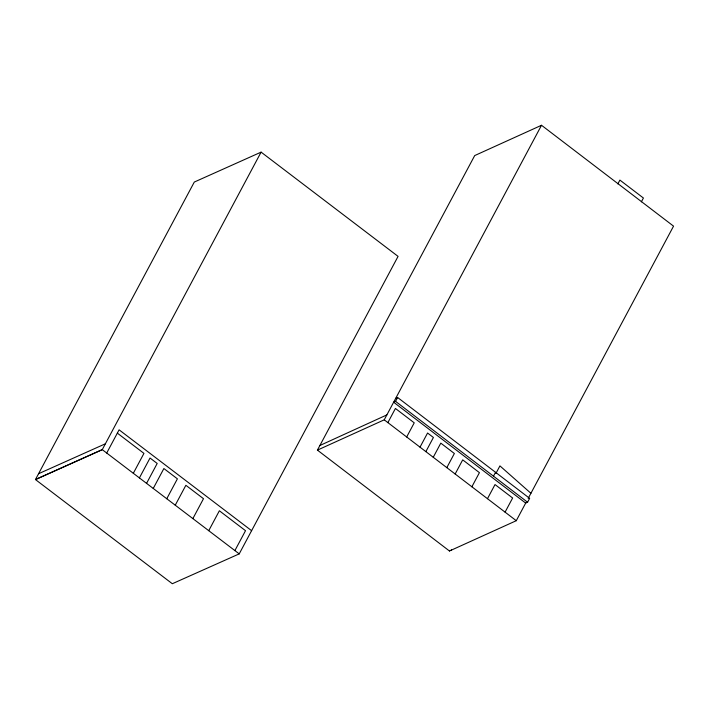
<?xml version="1.0" encoding="UTF-8"?>
<svg xmlns="http://www.w3.org/2000/svg" width="709" height="709" viewBox="0 0 709 709"><rect width="100%" height="100%" fill="white"/><g stroke="black" fill="none" stroke-linecap="round" stroke-linejoin="round"><path stroke-width="1.06" d="M261.098 152.134L102.256 449.639L35.45 479.559L172.322 583.729L239.217 553.88L398.068 256.383L261.098 152.134L194.301 182.053L35.45 479.559L102.256 449.639L239.217 553.88M106.713 453.033L119.103 429.831L251.606 530.678M133.319 473.284L143.945 453.379L117.34 433.128M139.407 477.91L150.033 458.014L157.194 463.456L146.568 483.361M153.241 488.448L163.876 468.543L177.401 478.832L166.766 498.737M175.247 505.189L185.873 485.293L203.492 498.702L192.866 518.598M208.738 530.678L219.365 510.772L245.518 530.686L234.892 550.583M395.711 398.352L397.616 397.492L529.65 498.365L527.585 502.22L525.679 503.08L516.276 520.698L449.462 550.999L317.419 450.118L474.702 155.572L541.516 125.271L673.55 226.144L528.178 498.409M317.419 450.118L384.234 419.825L541.516 125.271M525.679 503.08L393.646 402.207L395.551 401.347L397.616 397.492M387.876 422.608L395.427 408.464L414.233 422.83L406.682 436.974M420.012 447.157L427.571 433.022L433.412 437.48L425.861 451.624M433.252 457.27L440.803 443.134L454.372 453.494L446.812 467.639M455.151 474.002L462.702 459.857L479.426 472.646L471.875 486.782M617.867 183.897L619.896 180.086L643.418 198.024L641.379 201.835M449.462 550.999L449.781 550.397M451.181 550.211L451.5 549.617M493.491 476.173L495.547 472.309M495.857 473.523L499.934 465.884L530.917 493.278M487.473 498.702L495.024 484.557L512.625 498.002L505.074 512.146M319.892 445.491L386.875 414.898M38.57 473.718L105.366 443.799M395.551 401.347L527.585 502.22M384.234 419.825L516.276 520.698"/></g></svg>
